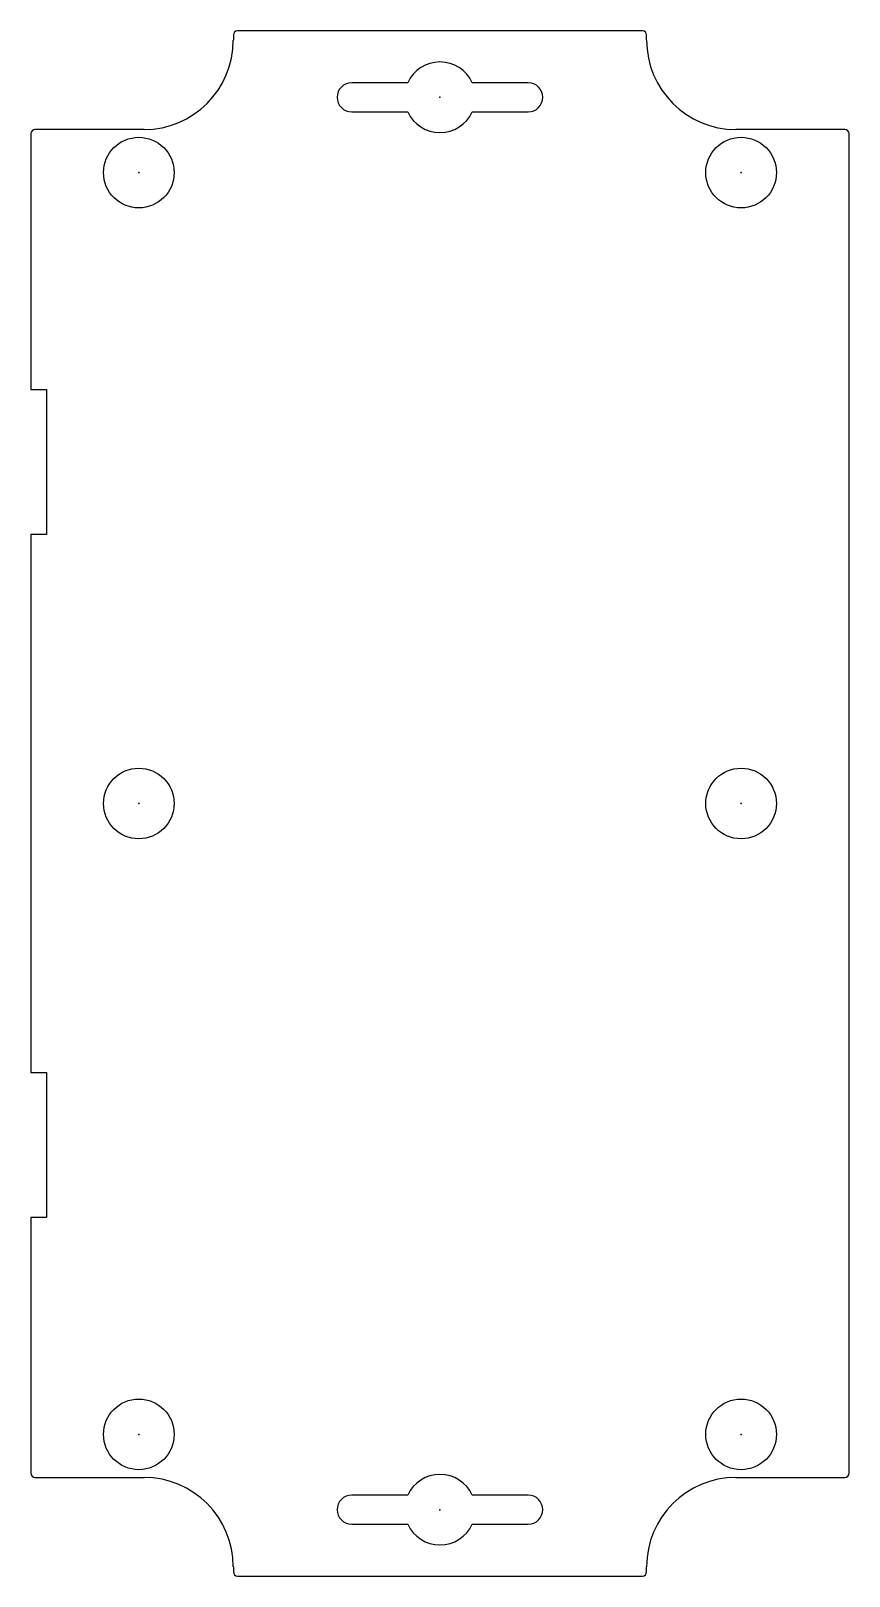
# Model space of a CAD drawing. Header units: millimetres. Extents: x -78 to 1, y -145 to 4.
import ezdxf

# ---------------------------------------------------------------- set-up
doc = ezdxf.new("R2010")
doc.units = ezdxf.units.MM
doc.header["$PDSIZE"] = -1

msp = doc.modelspace()

# ---------------------------------------------------------------- linework, layer by layer
at = {"color": 7, "linetype": 'Continuous'}
for p, q in [((-58.73, 3.49), (-58.73, 2.99)), ((-19.34, 3.88), (-58.34, 3.88)), ((-18.94, 2.99), (-18.94, 3.49)), ((-41.93, -1.12), (-47.34, -1.12)), ((-30.34, -1.12), (-35.74, -1.12)), ((-47.34, -3.91), (-41.93, -3.91)), ((-35.74, -3.91), (-30.34, -3.91)), ((-67.34, -5.62), (-77.84, -5.62)), ((0.16, -5.62), (-10.34, -5.62)), ((-78.23, -6.01), (-78.23, -30.66)), ((0.56, -135.01), (0.56, -6.01)), ((-78.23, -30.66), (-76.73, -30.66)), ((-76.73, -30.66), (-76.73, -44.62)), ((-76.73, -44.62), (-78.23, -44.62)), ((-78.23, -44.62), (-78.23, -96.41)), ((-78.23, -96.41), (-76.73, -96.41)), ((-76.73, -96.41), (-76.73, -110.37)), ((-76.73, -110.37), (-78.23, -110.37)), ((-78.23, -110.37), (-78.23, -135.01)), ((-77.84, -135.41), (-67.34, -135.41)), ((-10.34, -135.41), (0.16, -135.41)), ((-41.93, -137.12), (-47.34, -137.12)), ((-30.34, -137.12), (-35.74, -137.12)), ((-47.34, -139.91), (-41.93, -139.91)), ((-35.74, -139.91), (-30.34, -139.91)), ((-58.73, -144.01), (-58.73, -144.51)), ((-18.94, -144.51), (-18.94, -144.01)), ((-58.34, -144.91), (-19.34, -144.91))]:
    msp.add_line(p, q, dxfattribs=at)
for centre in [(-67.84, -9.76), (-9.84, -9.76), (-67.84, -70.51), (-9.84, -70.51), (-67.84, -131.26), (-9.84, -131.26)]:
    msp.add_circle(centre, 3.4, dxfattribs=at)
for centre, radius, start, end in [((-67.34, 2.99), 8.6, 270, 0), ((-58.34, 3.49), 0.395, 90, 180), ((-19.34, 3.49), 0.395, 0, 90), ((-10.34, 2.99), 8.6, 180, 270), ((-38.84, -2.51), 3.4, 24.2642, 155.7358), ((-47.34, -2.51), 1.4, 90, 270), ((-30.34, -2.51), 1.4, 270, 90), ((-38.84, -2.51), 3.4, 204.2642, 335.7358), ((-77.84, -6.01), 0.395, 90, 180), ((0.16, -6.01), 0.395, 360, 90), ((-77.84, -135.01), 0.395, 180, 270), ((-38.84, -138.51), 3.4, 24.2642, 155.7358), ((0.16, -135.01), 0.395, 270, 0), ((-67.34, -144.01), 8.6, 0, 90), ((-10.34, -144.01), 8.6, 90, 180), ((-47.34, -138.51), 1.4, 90, 270), ((-30.34, -138.51), 1.4, 270, 90), ((-38.84, -138.51), 3.4, 204.2642, 335.7358), ((-58.34, -144.51), 0.395, 180, 270), ((-19.34, -144.51), 0.395, 270, 0)]:
    msp.add_arc(centre, radius, start, end, dxfattribs=at)
for p in [(-38.84, -2.51), (-67.84, -9.76), (-9.84, -9.76), (-67.84, -70.51), (-9.84, -70.51), (-67.84, -131.26), (-9.84, -131.26), (-38.84, -138.51)]:
    msp.add_point(p, dxfattribs=at)

doc.saveas('drawing.dxf')
